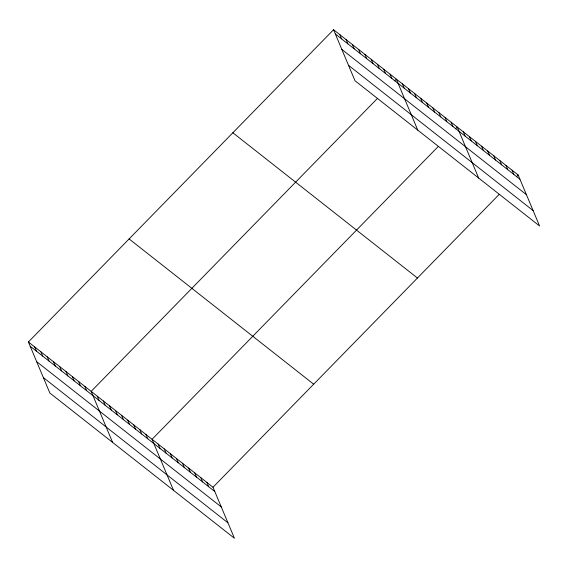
<?xml version="1.0" encoding="UTF-8"?>
<svg xmlns="http://www.w3.org/2000/svg" width="568" height="568" viewBox="0 0 568 568"><rect width="100%" height="100%" fill="white"/><g stroke="black" fill="none" stroke-linecap="round" stroke-linejoin="round"><path stroke-width="0.85" d="M28.4 341.993L212.993 487.245L234.442 538.272L49.849 393.02L28.4 341.993L333.558 29.728L518.151 174.979L539.6 226.007L355.007 80.755L333.558 29.728M377.436 98.434L91.164 391.373L112.613 442.401M394.604 80.869L396.322 79.115L417.771 130.143M438.354 146.374L152.075 439.312L173.524 490.34M455.515 128.808L457.233 127.047L478.682 178.075M212.993 487.245L499.265 194.306M516.433 176.74L518.151 174.979M335.347 33.988L519.94 179.239M341.837 49.423L526.429 194.675M348.518 65.32L533.111 210.579M232.859 132.777L417.445 278.029M129.099 238.943L313.692 384.195M30.189 346.253L214.782 491.505M36.679 361.681L221.271 506.94M43.36 377.585L227.953 522.837M512.059 170.187L513.848 174.447M505.967 165.394L507.756 169.654M499.875 160.602L501.665 164.862M493.784 155.809L495.573 160.069M487.692 151.017L489.481 155.277M481.6 146.224L483.389 150.484M475.508 141.432L477.297 145.692M469.416 136.632L471.206 140.899M463.325 131.84L465.114 136.1M451.141 122.255L452.937 126.515M445.049 117.462L446.846 121.722M438.957 112.67L440.754 116.93M432.866 107.877L434.662 112.137M426.774 103.085L428.57 107.345M420.682 98.292L422.478 102.552M414.597 93.493L416.387 97.753M408.506 88.7L410.295 92.96M402.414 83.908L404.203 88.168M390.046 74.174L391.835 78.434M383.769 69.239L385.558 73.499M377.493 64.298L379.282 68.558M371.216 59.363L373.006 63.623M364.94 54.422L366.729 58.681M358.664 49.487L360.453 53.747M352.387 44.545L354.176 48.805M346.111 39.604L347.9 43.864M339.834 34.669L341.624 38.929M206.901 482.452L208.69 486.712M200.809 477.66L202.599 481.92M194.718 472.86L196.507 477.12M188.626 468.067L190.415 472.327M182.534 463.275L184.323 467.535M176.442 458.482L178.231 462.742M170.35 453.69L172.139 457.95M164.258 448.897L166.048 453.157M158.167 444.105L159.956 448.365M145.983 434.513L147.772 438.78M139.891 429.72L141.688 433.98M133.799 424.928L135.596 429.188M127.708 420.135L129.504 424.395M121.616 415.343L123.412 419.603M115.524 410.55L117.32 414.81M109.432 405.758L111.229 410.018M103.348 400.965L105.137 405.225M97.256 396.173L99.045 400.433M84.888 386.439L86.677 390.699M78.611 381.497L80.4 385.757M72.335 376.563L74.124 380.823M66.058 371.621L67.848 375.881M59.782 366.68L61.571 370.947M53.506 361.745L55.295 366.005M47.229 356.803L49.018 361.063M40.953 351.869L42.742 356.129M34.676 346.927L36.466 351.187"/></g></svg>
